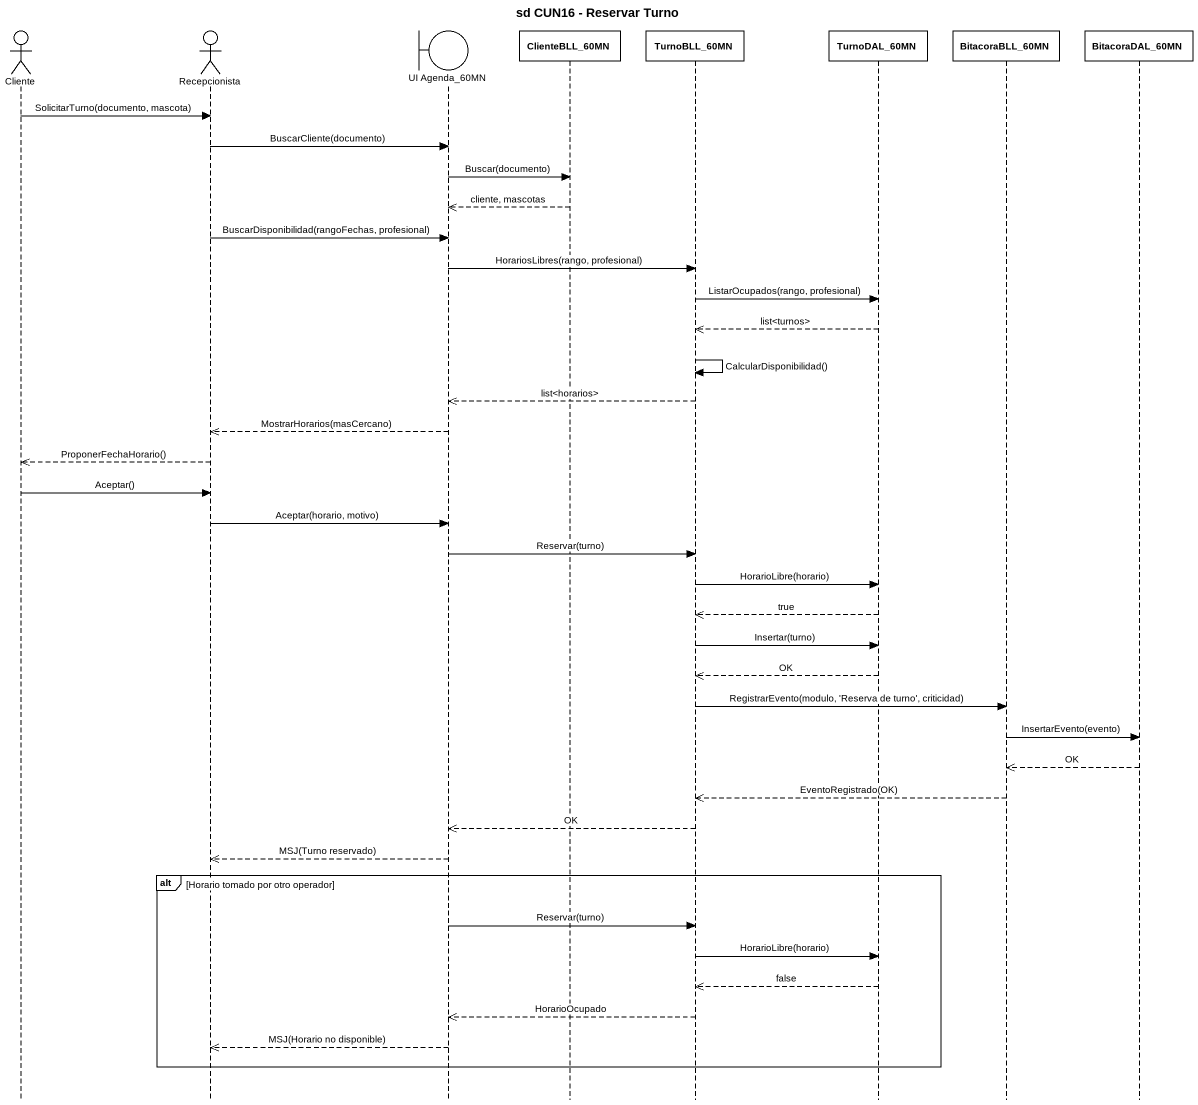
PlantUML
@startuml
title sd CUN16 - Reservar Turno
hide footbox
actor Cliente
actor Recepcionista
boundary "UI Agenda_60MN" as UI_Agenda_60MN
participant ClienteBLL_60MN
participant TurnoBLL_60MN
participant TurnoDAL_60MN
participant BitacoraBLL_60MN
participant BitacoraDAL_60MN

Cliente -> Recepcionista : SolicitarTurno(documento, mascota)
Recepcionista -> UI_Agenda_60MN : BuscarCliente(documento)
UI_Agenda_60MN -> ClienteBLL_60MN : Buscar(documento)
ClienteBLL_60MN -->> UI_Agenda_60MN : cliente, mascotas
Recepcionista -> UI_Agenda_60MN : BuscarDisponibilidad(rangoFechas, profesional)
UI_Agenda_60MN -> TurnoBLL_60MN : HorariosLibres(rango, profesional)
TurnoBLL_60MN -> TurnoDAL_60MN : ListarOcupados(rango, profesional)
TurnoDAL_60MN -->> TurnoBLL_60MN : list<turnos>
TurnoBLL_60MN -> TurnoBLL_60MN : CalcularDisponibilidad()
TurnoBLL_60MN -->> UI_Agenda_60MN : list<horarios>
UI_Agenda_60MN -->> Recepcionista : MostrarHorarios(masCercano)
Recepcionista -->> Cliente : ProponerFechaHorario()
Cliente -> Recepcionista : Aceptar()
Recepcionista -> UI_Agenda_60MN : Aceptar(horario, motivo)
UI_Agenda_60MN -> TurnoBLL_60MN : Reservar(turno)
TurnoBLL_60MN -> TurnoDAL_60MN : HorarioLibre(horario)
TurnoDAL_60MN -->> TurnoBLL_60MN : true
TurnoBLL_60MN -> TurnoDAL_60MN : Insertar(turno)
TurnoDAL_60MN -->> TurnoBLL_60MN : OK
TurnoBLL_60MN -> BitacoraBLL_60MN : RegistrarEvento(modulo, 'Reserva de turno', criticidad)
BitacoraBLL_60MN -> BitacoraDAL_60MN : InsertarEvento(evento)
BitacoraDAL_60MN -->> BitacoraBLL_60MN : OK
BitacoraBLL_60MN -->> TurnoBLL_60MN : EventoRegistrado(OK)
TurnoBLL_60MN -->> UI_Agenda_60MN : OK
UI_Agenda_60MN -->> Recepcionista : MSJ(Turno reservado)
alt Horario tomado por otro operador
  UI_Agenda_60MN -> TurnoBLL_60MN : Reservar(turno)
  TurnoBLL_60MN -> TurnoDAL_60MN : HorarioLibre(horario)
  TurnoDAL_60MN -->> TurnoBLL_60MN : false
  TurnoBLL_60MN -->> UI_Agenda_60MN : HorarioOcupado
  UI_Agenda_60MN -->> Recepcionista : MSJ(Horario no disponible)
end
@enduml
